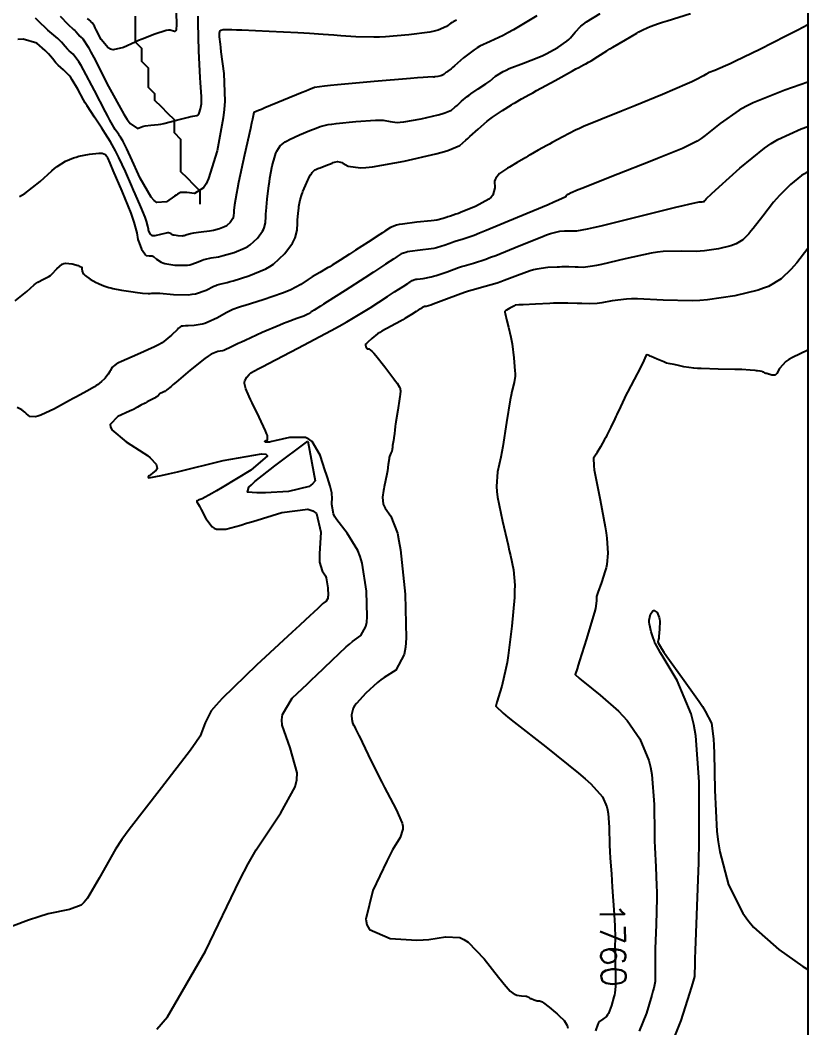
# Model space of a CAD drawing. Header units: metres. Extents: x 837117 to 838479, y 1189012 to 1191015.
# Drawn here: x 838355 to 838476.5, y 1190512 to 1190667.3 of the extents above; entities that cross this region are included whole.
import ezdxf

# ---------------------------------------------------------------- set-up
doc = ezdxf.new("R2010")
doc.units = ezdxf.units.M
doc.header["$LTSCALE"] = 0.3
for name, color, linetype in [('COTAS 10', 1, 'Continuous'), ('COTAS INT', 252, 'Continuous'), ('DRENAJE', 5, 'Continuous'), ('MARCO IMP', 130, 'Continuous')]:
    doc.layers.add(name, color=color, linetype=linetype)
doc.styles.get("Standard").update_dxf_attribs({"font": 'simplex.shx'})

msp = doc.modelspace()

# ---------------------------------------------------------------- linework, layer by layer
at = {"layer": 'COTAS 10'}
for points in [[(838354.27, 1190624.03), (838356.07, 1190625.5), (838357.18, 1190626.49), (838357.46, 1190626.71), (838357.74, 1190626.9), (838358.65, 1190627.38), (838359.48, 1190627.81), (838359.7, 1190627.97), (838359.92, 1190628.16), (838360.69, 1190628.98), (838361.52, 1190629.68), (838361.77, 1190629.78), (838362.03, 1190629.85), (838363.07, 1190629.76), (838363.97, 1190629.48), (838364.14, 1190629.41), (838364.29, 1190629.36), (838364.53, 1190629.24), (838364.56, 1190629.11), (838364.57, 1190629.05), (838364.57, 1190628.98), (838364.58, 1190628.64), (838364.77, 1190628.21), (838364.89, 1190628.08), (838365.05, 1190627.94), (838365.84, 1190627.4), (838366.77, 1190626.88), (838367, 1190626.76), (838367.22, 1190626.66), (838367.93, 1190626.34), (838368.73, 1190626.1), (838369.02, 1190626.03), (838369.33, 1190625.96), (838370.67, 1190625.7), (838372.08, 1190625.47), (838372.44, 1190625.42), (838372.79, 1190625.37), (838373.92, 1190625.23), (838374.77, 1190625.16), (838374.94, 1190625.16), (838375.07, 1190625.16), (838375.32, 1190625.22), (838375.87, 1190625.25), (838376.2, 1190625.24), (838376.6, 1190625.22), (838378.67, 1190625.04), (838381.01, 1190624.99), (838381.57, 1190625.05), (838382.1, 1190625.13), (838383.72, 1190625.68), (838384.93, 1190626.28), (838385.2, 1190626.4), (838385.44, 1190626.49), (838386.06, 1190626.67), (838386.98, 1190626.89), (838387.4, 1190627.01), (838387.9, 1190627.15), (838390.31, 1190627.89), (838392.92, 1190628.97), (838393.55, 1190629.33), (838394.13, 1190629.71), (838395.86, 1190631.32), (838397.04, 1190632.95), (838397.26, 1190633.36), (838397.45, 1190633.74), (838397.75, 1190634.96), (838397.79, 1190636), (838397.8, 1190636.28), (838397.82, 1190636.55), (838397.89, 1190637.49), (838398, 1190638.37), (838398.03, 1190638.6), (838398.07, 1190638.83), (838398.24, 1190639.63), (838398.48, 1190640.44), (838398.56, 1190640.68), (838398.65, 1190640.92), (838399.02, 1190641.84), (838399.4, 1190642.67), (838399.49, 1190642.86), (838399.58, 1190643.02), (838399.83, 1190643.46), (838400.04, 1190643.74), (838400.08, 1190643.81), (838400.13, 1190643.87), (838400.28, 1190644.04), (838400.4, 1190644.16), (838400.44, 1190644.19), (838400.48, 1190644.22), (838400.61, 1190644.29), (838400.94, 1190644.42), (838401.09, 1190644.48), (838401.28, 1190644.56), (838402.18, 1190644.93), (838403.13, 1190645.29), (838403.33, 1190645.36), (838403.52, 1190645.42), (838404, 1190645.53), (838404.45, 1190645.44), (838404.62, 1190645.37), (838404.8, 1190645.28), (838405.62, 1190644.8), (838407.51, 1190644.55), (838408.37, 1190644.61), (838409.39, 1190644.72), (838414.27, 1190645.58), (838419.13, 1190646.69), (838420.13, 1190646.96), (838420.99, 1190647.22), (838422.82, 1190648.01), (838423.77, 1190648.82), (838424.08, 1190649.08), (838424.39, 1190649.36), (838425.67, 1190650.51), (838427.08, 1190651.72), (838427.48, 1190652.03), (838427.89, 1190652.34), (838429.42, 1190653.38), (838430.81, 1190654.25), (838431.14, 1190654.45), (838431.44, 1190654.64), (838432.33, 1190655.16), (838433.57, 1190655.84), (838434.09, 1190656.13), (838434.69, 1190656.47), (838437.52, 1190658.03), (838440.22, 1190659.51), (838440.75, 1190659.8), (838441.17, 1190660.03), (838441.9, 1190660.43), (838442.02, 1190660.47), (838442.06, 1190660.49), (838442.1, 1190660.51), (838442.29, 1190660.58), (838442.7, 1190660.81), (838442.88, 1190660.92), (838443.09, 1190661.05), (838444.13, 1190661.72), (838445.53, 1190662.6), (838445.98, 1190662.88), (838446.46, 1190663.16), (838448.4, 1190664.3), (838450.12, 1190665.29), (838450.47, 1190665.49), (838450.75, 1190665.65), (838451.29, 1190665.94), (838451.52, 1190666.04), (838451.61, 1190666.08), (838451.71, 1190666.13), (838452.18, 1190666.34), (838453.47, 1190666.8), (838454.09, 1190667), (838454.82, 1190667.23), (838458.44, 1190668.34)], [(838379.09, 1190668.62), (838379.13, 1190666.42), (838379.11, 1190666.04), (838379.08, 1190665.76), (838378.85, 1190665.56), (838378.19, 1190665.77), (838377.89, 1190665.75), (838377.54, 1190665.69), (838375.83, 1190665.16), (838373.83, 1190664.38), (838373.3, 1190664.16), (838372.78, 1190663.93), (838370.96, 1190663.09), (838369.37, 1190662.76), (838368.99, 1190662.85), (838368.63, 1190663.03), (838367.55, 1190664.34), (838366.78, 1190665.83), (838366.63, 1190666.13), (838366.49, 1190666.37), (838366.21, 1190666.82), (838366.09, 1190666.92), (838366.06, 1190666.95), (838366.03, 1190666.97), (838365.96, 1190667.06), (838365.84, 1190667.2), (838365.79, 1190667.25), (838365.72, 1190667.31), (838365.42, 1190667.58)], [(838476.51, 1190632.09), (838474.82, 1190629.92), (838474.36, 1190629.39), (838473.92, 1190628.9), (838472.4, 1190627.42), (838470.42, 1190626.27), (838469.68, 1190625.98), (838468.87, 1190625.7), (838465.27, 1190624.8), (838461.06, 1190624.21), (838459.87, 1190624.12), (838458.67, 1190624.07), (838454.21, 1190624.17), (838450.25, 1190624.34), (838449.34, 1190624.34), (838448.53, 1190624.31), (838446.31, 1190624.04), (838444.76, 1190623.72), (838444.37, 1190623.67), (838444, 1190623.62), (838442.81, 1190623.58), (838441.64, 1190623.63), (838441.29, 1190623.64), (838440.92, 1190623.65), (838439.49, 1190623.68), (838437.8, 1190623.68), (838437.27, 1190623.67), (838436.72, 1190623.65), (838434.51, 1190623.55), (838432.59, 1190623.45), (838432.23, 1190623.43), (838431.94, 1190623.41), (838431.46, 1190623.38), (838431.44, 1190623.38), (838431.44, 1190623.38), (838431.43, 1190623.37), (838431.39, 1190623.36), (838431.23, 1190623.28), (838431.15, 1190623.24), (838431.05, 1190623.18), (838430.54, 1190622.89), (838430.04, 1190622.59), (838429.95, 1190622.54), (838429.87, 1190622.49), (838429.76, 1190622.41), (838429.78, 1190622.35), (838429.79, 1190622.32), (838429.79, 1190622.28), (838429.83, 1190622.08), (838429.94, 1190621.61), (838429.99, 1190621.41), (838430.05, 1190621.16), (838430.36, 1190620), (838430.72, 1190618.43), (838430.81, 1190617.93), (838430.9, 1190617.4), (838431.19, 1190615.27), (838431.35, 1190613.27), (838431.36, 1190612.83), (838431.36, 1190612.44), (838431.21, 1190611.45), (838430.88, 1190610.09), (838430.76, 1190609.48), (838430.63, 1190608.76), (838430.06, 1190605.29), (838429.45, 1190601.6), (838429.3, 1190600.75), (838429.15, 1190599.96), (838428.67, 1190597.69), (838428.52, 1190595.42), (838428.57, 1190594.63), (838428.67, 1190593.77), (838429.4, 1190590.07), (838430.28, 1190586.4), (838430.47, 1190585.55), (838430.65, 1190584.77), (838431.13, 1190582.59), (838431.3, 1190580.23), (838431.29, 1190579.34), (838431.25, 1190578.34), (838430.88, 1190573.91), (838430.3, 1190569.38), (838430.13, 1190568.32), (838429.96, 1190567.36), (838429.3, 1190564.63), (838428.74, 1190562.85), (838428.63, 1190562.49), (838428.54, 1190562.19), (838428.37, 1190561.59), (838429.52, 1190560.49), (838430.27, 1190559.87), (838431.2, 1190559.12), (838436.08, 1190555.29), (838441.13, 1190551.24), (838442.16, 1190550.35), (838443.03, 1190549.57), (838444.86, 1190547.57), (838445.49, 1190546.05), (838445.62, 1190545.56), (838445.71, 1190545.04), (838445.87, 1190542.93), (838445.94, 1190540.12), (838445.99, 1190539.15), (838446.05, 1190538.11), (838446.22, 1190535.73), (838446.36, 1190533.68), (838446.66, 1190529.46), (838446.72, 1190528.55), (838446.76, 1190527.75), (838446.8, 1190525.81), (838446.77, 1190524.47), (838446.78, 1190524.05), (838446.78, 1190523.61), (838446.82, 1190521.85), (838446.86, 1190520.16), (838446.86, 1190519.76), (838446.87, 1190519.4), (838446.86, 1190518.34), (838446.74, 1190517.37), (838446.68, 1190517.06), (838446.61, 1190516.74), (838446.24, 1190515.4), (838445.76, 1190514.21), (838445.62, 1190513.96), (838445.48, 1190513.75), (838444.91, 1190513.33), (838444.38, 1190512.94), (838444.25, 1190512.76), (838444.13, 1190512.55), (838443.78, 1190511.51)]]:
    msp.add_lwpolyline(points, dxfattribs=at)
at = {"layer": 'COTAS INT'}
for points in [[(838354.96, 1190640.13), (838355.77, 1190640.6), (838358.12, 1190642.42), (838359.9, 1190644.06), (838360.33, 1190644.42), (838360.75, 1190644.74), (838362.03, 1190645.57), (838363.28, 1190646.08), (838363.67, 1190646.2), (838364.08, 1190646.32), (838365.71, 1190646.66), (838367.15, 1190646.82), (838367.45, 1190646.83), (838367.7, 1190646.81), (838368.21, 1190646.58), (838368.38, 1190646.29), (838368.42, 1190646.24), (838368.45, 1190646.19), (838368.51, 1190646.08), (838368.85, 1190645.26), (838369.33, 1190644.15), (838370.7, 1190640.94), (838372.09, 1190637.54), (838372.36, 1190636.8), (838372.59, 1190636.15), (838373.02, 1190634.54), (838373.2, 1190633.51), (838373.28, 1190633.24), (838373.37, 1190632.96), (838373.77, 1190632), (838374.24, 1190631.27), (838374.37, 1190631.15), (838374.49, 1190631.05), (838374.94, 1190630.99), (838375.38, 1190631), (838375.5, 1190630.95), (838375.62, 1190630.88), (838376.06, 1190630.47), (838376.76, 1190630), (838377.05, 1190629.9), (838377.37, 1190629.8), (838378.87, 1190629.56), (838380.46, 1190629.52), (838380.83, 1190629.55), (838381.18, 1190629.6), (838382.23, 1190629.94), (838383.11, 1190630.33), (838383.35, 1190630.41), (838383.6, 1190630.48), (838384.5, 1190630.65), (838385.6, 1190630.83), (838385.97, 1190630.92), (838386.37, 1190631.02), (838388.05, 1190631.51), (838389.74, 1190632.21), (838390.14, 1190632.44), (838390.52, 1190632.69), (838391.64, 1190633.72), (838392.39, 1190634.78), (838392.54, 1190635.04), (838392.66, 1190635.29), (838392.85, 1190636.07), (838392.91, 1190637.06), (838392.93, 1190637.43), (838392.97, 1190637.85), (838393.14, 1190639.73), (838393.39, 1190641.84), (838393.47, 1190642.4), (838393.56, 1190642.95), (838393.92, 1190644.85), (838394.35, 1190646.44), (838394.48, 1190646.79), (838394.61, 1190647.11), (838395.11, 1190647.93), (838395.89, 1190648.53), (838396.2, 1190648.71), (838396.55, 1190648.9), (838398.13, 1190649.62), (838399.73, 1190650.28), (838400.1, 1190650.43), (838400.42, 1190650.57), (838401.31, 1190650.93), (838402.56, 1190651.21), (838403.11, 1190651.29), (838403.75, 1190651.38), (838406.81, 1190651.69), (838409.85, 1190651.88), (838410.47, 1190651.89), (838411, 1190651.88), (838412.12, 1190651.68), (838413.16, 1190651.54), (838413.64, 1190651.57), (838414.19, 1190651.63), (838416.86, 1190652.1), (838419.52, 1190652.71), (838420.07, 1190652.86), (838420.54, 1190653), (838421.54, 1190653.44), (838422.07, 1190653.88), (838422.23, 1190654.02), (838422.41, 1190654.17), (838423.1, 1190654.8), (838423.96, 1190655.52), (838424.23, 1190655.72), (838424.52, 1190655.93), (838425.69, 1190656.71), (838426.87, 1190657.5), (838427.17, 1190657.71), (838427.45, 1190657.92), (838428.36, 1190658.66), (838429.53, 1190659.41), (838429.97, 1190659.62), (838430.46, 1190659.85), (838432.67, 1190660.69), (838435.03, 1190661.59), (838435.62, 1190661.85), (838436.18, 1190662.11), (838437.96, 1190663.09), (838439.34, 1190664.06), (838439.65, 1190664.32), (838439.92, 1190664.57), (838440.63, 1190665.44), (838441.52, 1190666.4), (838441.91, 1190666.7), (838442.36, 1190667.03), (838444.47, 1190668.36)], [(838476.51, 1190666.58), (838474.95, 1190665.76), (838474.06, 1190665.3), (838473.1, 1190664.82), (838469.1, 1190662.81), (838465.33, 1190660.97), (838464.53, 1190660.59), (838463.83, 1190660.27), (838462.16, 1190659.56), (838461.29, 1190659.22), (838461.09, 1190659.13), (838460.92, 1190659.04), (838460.44, 1190658.72), (838459.26, 1190658.09), (838458.64, 1190657.81), (838457.89, 1190657.47), (838454.11, 1190655.87), (838449.84, 1190654.11), (838448.78, 1190653.68), (838447.77, 1190653.27), (838444.57, 1190651.99), (838441.93, 1190650.9), (838441.28, 1190650.61), (838440.66, 1190650.33), (838438.71, 1190649.34), (838437.08, 1190648.44), (838436.67, 1190648.21), (838436.26, 1190647.98), (838434.94, 1190647.25), (838433.7, 1190646.54), (838433.35, 1190646.34), (838433, 1190646.14), (838431.7, 1190645.39), (838430.49, 1190644.66), (838430.19, 1190644.47), (838429.9, 1190644.28), (838428.98, 1190643.66), (838428.37, 1190642.97), (838428.28, 1190642.74), (838428.21, 1190642.49), (838428.25, 1190641.46), (838427.94, 1190640.33), (838427.66, 1190640.02), (838427.29, 1190639.71), (838425.24, 1190638.61), (838423.07, 1190637.71), (838422.63, 1190637.53), (838422.24, 1190637.38), (838421.42, 1190637.09), (838421.01, 1190636.98), (838420.88, 1190636.94), (838420.76, 1190636.89), (838420.26, 1190636.71), (838419.32, 1190636.5), (838418.91, 1190636.44), (838418.44, 1190636.38), (838416.22, 1190636.15), (838413.99, 1190635.88), (838413.51, 1190635.8), (838413.1, 1190635.71), (838412.13, 1190635.35), (838411.26, 1190634.77), (838410.91, 1190634.54), (838410.52, 1190634.28), (838408.7, 1190633.11), (838406.75, 1190631.84), (838406.27, 1190631.53), (838405.81, 1190631.24), (838404.38, 1190630.31), (838403.13, 1190629.52), (838402.78, 1190629.31), (838402.44, 1190629.11), (838401.24, 1190628.41), (838400.07, 1190627.72), (838399.75, 1190627.52), (838399.43, 1190627.31), (838398.32, 1190626.56), (838396.77, 1190625.72), (838396.18, 1190625.47), (838395.51, 1190625.22), (838392.53, 1190624.21), (838389.72, 1190623.34), (838389.17, 1190623.17), (838388.71, 1190623.02), (838387.85, 1190622.73), (838387.34, 1190622.47), (838387.1, 1190622.34), (838386.82, 1190622.19), (838385.45, 1190621.44), (838383.89, 1190620.7), (838383.5, 1190620.55), (838383.12, 1190620.44), (838381.88, 1190620.24), (838380.93, 1190620.21), (838380.73, 1190620.21), (838380.56, 1190620.2), (838380.19, 1190620.16), (838380.03, 1190620.13), (838379.99, 1190620.13), (838379.96, 1190620.13), (838379.88, 1190620.14), (838379.61, 1190619.94), (838379.47, 1190619.81), (838379.29, 1190619.64), (838378.4, 1190618.73), (838376.92, 1190617.58), (838376.38, 1190617.26), (838375.78, 1190616.94), (838373.14, 1190615.75), (838370.68, 1190614.71), (838370.21, 1190614.48), (838369.82, 1190614.28), (838369.15, 1190613.76), (838369, 1190613.39), (838368.95, 1190613.28), (838368.88, 1190613.17), (838368.59, 1190612.72), (838368.23, 1190612.26), (838368.13, 1190612.14), (838368.02, 1190612.02), (838367.59, 1190611.6), (838366.97, 1190611.12), (838366.74, 1190610.97), (838366.48, 1190610.8), (838365.31, 1190610.12), (838363.73, 1190609.25), (838363.21, 1190608.97), (838362.65, 1190608.67), (838360.35, 1190607.42), (838358.22, 1190606.4), (838357.77, 1190606.25), (838357.38, 1190606.14), (838356.51, 1190606.22), (838356.03, 1190606.64), (838355.9, 1190606.75), (838355.77, 1190606.86), (838355.29, 1190607.26), (838354.57, 1190607.61)], [(838434.72, 1190668), (838431.1, 1190665.8), (838430.27, 1190665.34), (838429.53, 1190664.94), (838427.5, 1190664.01), (838425.95, 1190663.3), (838425.51, 1190663.04), (838425.06, 1190662.75), (838423.41, 1190661.48), (838422.02, 1190660.27), (838421.73, 1190660.03), (838421.49, 1190659.83), (838420.99, 1190659.43), (838420.78, 1190659.29), (838420.73, 1190659.26), (838420.69, 1190659.22), (838420.54, 1190659.1), (838420.42, 1190658.99), (838420.39, 1190658.96), (838420.36, 1190658.94), (838420.27, 1190658.86), (838420.09, 1190658.78), (838420.01, 1190658.76), (838419.92, 1190658.74), (838419.46, 1190658.63), (838418.99, 1190658.55), (838418.9, 1190658.54), (838418.81, 1190658.53), (838418.63, 1190658.56), (838417.2, 1190658.48), (838416.32, 1190658.41), (838415.24, 1190658.33), (838409.62, 1190657.84), (838403.98, 1190657.33), (838402.88, 1190657.22), (838401.99, 1190657.13), (838400.44, 1190656.94), (838399.57, 1190656.58), (838399.1, 1190656.38), (838398.53, 1190656.15), (838395.64, 1190654.96), (838392.79, 1190653.77), (838392.24, 1190653.55), (838391.8, 1190653.36), (838391.09, 1190653.05), (838390.85, 1190652.04), (838390.71, 1190651.41), (838390.54, 1190650.63), (838389.63, 1190646.55), (838388.71, 1190642.29), (838388.53, 1190641.39), (838388.38, 1190640.61), (838388.08, 1190638.83), (838388.01, 1190637.99), (838387.99, 1190637.8), (838387.98, 1190637.63), (838387.96, 1190637.19), (838387.87, 1190636.83), (838387.81, 1190636.72), (838387.75, 1190636.6), (838387.41, 1190636.13), (838386.9, 1190635.66), (838386.73, 1190635.55), (838386.55, 1190635.45), (838385.79, 1190635.13), (838384.84, 1190634.89), (838384.54, 1190634.83), (838384.23, 1190634.78), (838382.95, 1190634.62), (838381.77, 1190634.47), (838381.51, 1190634.43), (838381.29, 1190634.38), (838380.73, 1190634.2), (838380.31, 1190634.07), (838380.17, 1190634.05), (838380.02, 1190634.03), (838379.39, 1190634.05), (838378.78, 1190634.15), (838378.65, 1190634.19), (838378.54, 1190634.23), (838378.26, 1190634.42), (838377.91, 1190634.52), (838377.75, 1190634.52), (838377.57, 1190634.49), (838376.7, 1190634.25), (838375.82, 1190634.06), (838375.63, 1190634.06), (838375.46, 1190634.08), (838375.08, 1190634.37), (838374.89, 1190634.82), (838374.85, 1190634.95), (838374.81, 1190635.07), (838374.73, 1190635.55), (838374.53, 1190636.31), (838374.42, 1190636.62), (838374.29, 1190636.96), (838373.64, 1190638.55), (838372.79, 1190640.52), (838372.54, 1190641.1), (838372.28, 1190641.7), (838371.26, 1190644), (838370.26, 1190646.16), (838370, 1190646.67), (838369.76, 1190647.15), (838368.98, 1190648.56), (838368.17, 1190649.85), (838367.91, 1190650.25), (838367.63, 1190650.68), (838366.51, 1190652.35), (838365.36, 1190654.1), (838365.07, 1190654.58), (838364.8, 1190655.04), (838363.91, 1190656.69), (838363.08, 1190658.12), (838362.85, 1190658.46), (838362.6, 1190658.77), (838361.7, 1190659.67), (838360.88, 1190660.38), (838360.69, 1190660.56), (838360.52, 1190660.75), (838360.02, 1190661.38), (838359.41, 1190662.11), (838359.17, 1190662.36), (838358.89, 1190662.63), (838357.63, 1190663.75), (838355.5, 1190664.37), (838354.68, 1190664.32)], [(838422.33, 1190667.33), (838421.8, 1190667.07), (838421.64, 1190666.97), (838421.47, 1190666.85), (838420.8, 1190666.33), (838419.48, 1190665.76), (838418.9, 1190665.61), (838418.22, 1190665.48), (838414.97, 1190665.03), (838411.36, 1190664.73), (838410.46, 1190664.69), (838409.59, 1190664.67), (838406.81, 1190664.73), (838404.5, 1190664.9), (838403.94, 1190664.94), (838403.42, 1190664.98), (838401.79, 1190665.11), (838399.66, 1190665.26), (838398.81, 1190665.3), (838397.85, 1190665.36), (838393.45, 1190665.57), (838389.23, 1190665.75), (838388.39, 1190665.78), (838387.69, 1190665.8), (838386.35, 1190665.8), (838386, 1190665.73), (838385.93, 1190665.69), (838385.87, 1190665.66), (838385.76, 1190665.5), (838385.74, 1190665.26), (838385.74, 1190665.19), (838385.74, 1190665.1), (838385.75, 1190664.74), (838385.86, 1190663.63), (838385.93, 1190663.07), (838386.01, 1190662.41), (838386.43, 1190659.11), (838386.59, 1190654.83), (838386.51, 1190653.56), (838386.37, 1190652.24), (838385.41, 1190647.15), (838384.08, 1190642.88), (838383.7, 1190642.08), (838383.32, 1190641.45), (838381.93, 1190640.57), (838380.75, 1190640.72), (838380.5, 1190640.74), (838380.28, 1190640.75), (838379.79, 1190640.74), (838379.3, 1190640.47), (838379.08, 1190640.33), (838378.83, 1190640.16), (838377.62, 1190639.28), (838376.12, 1190639.2), (838375.69, 1190639.52), (838375.24, 1190640), (838373.55, 1190642.95), (838372.07, 1190646.23), (838371.76, 1190646.9), (838371.49, 1190647.47), (838370.88, 1190648.69), (838370.49, 1190649.29), (838370.37, 1190649.48), (838370.24, 1190649.68), (838369.71, 1190650.47), (838368.87, 1190651.9), (838368.54, 1190652.5), (838368.18, 1190653.2), (838366.51, 1190656.46), (838364.83, 1190659.67), (838364.45, 1190660.32), (838364.11, 1190660.88), (838363.2, 1190662.05), (838362.62, 1190662.56), (838362.48, 1190662.69), (838362.36, 1190662.82), (838362, 1190663.27), (838361.42, 1190663.92), (838361.15, 1190664.18), (838360.84, 1190664.47), (838359.32, 1190665.79), (838357.74, 1190667.24), (838357.38, 1190667.6)], [(838361.2, 1190667.91), (838362.37, 1190666.69), (838363.28, 1190665.89), (838363.47, 1190665.71), (838363.63, 1190665.56), (838363.98, 1190665.17), (838364.19, 1190664.9), (838364.27, 1190664.82), (838364.35, 1190664.74), (838364.7, 1190664.44), (838365.56, 1190663.12), (838365.95, 1190662.4), (838366.42, 1190661.53), (838368.68, 1190657.1), (838371.02, 1190652.8), (838371.53, 1190652.01), (838371.98, 1190651.4), (838373.12, 1190650.63), (838373.89, 1190650.93), (838374.12, 1190650.98), (838374.34, 1190651.03), (838375.2, 1190651.11), (838376.33, 1190651.23), (838376.74, 1190651.3), (838377.2, 1190651.39), (838379.16, 1190651.88), (838381, 1190652.35), (838381.37, 1190652.44), (838381.68, 1190652.51), (838382.29, 1190652.6), (838382.51, 1190652.74), (838382.57, 1190652.84), (838382.63, 1190652.96), (838382.84, 1190653.63), (838382.99, 1190654.43), (838383.01, 1190654.63), (838383.02, 1190654.83), (838383, 1190655.5), (838382.89, 1190656.96), (838382.85, 1190657.65), (838382.8, 1190658.48), (838382.61, 1190662.53), (838382.5, 1190666.9), (838382.51, 1190667.93)], [(838476.51, 1190657.73), (838472.97, 1190656.51), (838468.08, 1190654.56), (838466.95, 1190654), (838465.91, 1190653.45), (838462.97, 1190651.38), (838460.67, 1190649.52), (838460.04, 1190649.08), (838459.42, 1190648.68), (838457.2, 1190647.54), (838454.34, 1190646.38), (838453.31, 1190645.96), (838452.18, 1190645.51), (838447.23, 1190643.56), (838442.69, 1190641.77), (838441.82, 1190641.42), (838441.11, 1190641.14), (838439.91, 1190640.65), (838439.8, 1190640.59), (838439.77, 1190640.57), (838439.74, 1190640.56), (838439.65, 1190640.5), (838439.56, 1190640.46), (838439.54, 1190640.44), (838439.51, 1190640.43), (838439.42, 1190640.38), (838439.34, 1190640.32), (838439.32, 1190640.31), (838439.3, 1190640.3), (838439.23, 1190640.26), (838439.19, 1190640.21), (838439.18, 1190640.19), (838439.18, 1190640.17), (838439.18, 1190640.1), (838438.05, 1190639.56), (838437.33, 1190639.25), (838436.44, 1190638.86), (838431.75, 1190636.88), (838426.89, 1190634.87), (838425.89, 1190634.47), (838425.03, 1190634.13), (838423.19, 1190633.48), (838422.26, 1190633.22), (838421.98, 1190633.13), (838421.69, 1190633.03), (838420.58, 1190632.62), (838419.26, 1190632.22), (838418.85, 1190632.13), (838418.42, 1190632.05), (838416.7, 1190631.83), (838415.12, 1190631.64), (838414.79, 1190631.58), (838414.5, 1190631.52), (838413.81, 1190631.27), (838413.2, 1190630.86), (838412.96, 1190630.7), (838412.68, 1190630.51), (838411.4, 1190629.68), (838409.53, 1190628.48), (838408.18, 1190627.61), (838405.17, 1190625.66), (838402.38, 1190623.87), (838401.82, 1190623.51), (838401.34, 1190623.2), (838400.38, 1190622.61), (838400.02, 1190622.4), (838399.92, 1190622.33), (838399.82, 1190622.27), (838399.48, 1190622.03), (838399, 1190621.78), (838398.81, 1190621.7), (838398.61, 1190621.62), (838397.68, 1190621.31), (838396.22, 1190620.77), (838395.67, 1190620.56), (838395.07, 1190620.3), (838392.37, 1190619.14), (838389.73, 1190617.95), (838389.16, 1190617.69), (838388.65, 1190617.45), (838387.41, 1190616.83), (838386.64, 1190616.48), (838386.43, 1190616.41), (838386.23, 1190616.35), (838385.53, 1190616.25), (838384.47, 1190615.8), (838384.03, 1190615.52), (838383.54, 1190615.18), (838381.26, 1190613.37), (838379.08, 1190611.53), (838378.65, 1190611.17), (838378.3, 1190610.86), (838377.65, 1190610.3), (838377.45, 1190610.14), (838377.38, 1190610.09), (838377.3, 1190610.05), (838376.97, 1190609.9), (838376.65, 1190609.77), (838376.59, 1190609.74), (838376.55, 1190609.71), (838376.46, 1190609.65), (838376.44, 1190609.6), (838376.43, 1190609.59), (838376.43, 1190609.57), (838376.39, 1190609.51), (838376.34, 1190609.46), (838376.33, 1190609.44), (838376.32, 1190609.43), (838376.26, 1190609.37), (838376.18, 1190609.31), (838376.16, 1190609.29), (838376.12, 1190609.27), (838375.97, 1190609.19), (838375.74, 1190609.06), (838375.66, 1190609.01), (838375.57, 1190608.96), (838375.15, 1190608.74), (838374.64, 1190608.46), (838374.48, 1190608.38), (838374.31, 1190608.29), (838373.66, 1190607.94), (838373.12, 1190607.65), (838373.02, 1190607.59), (838372.95, 1190607.55), (838372.89, 1190607.49), (838372.51, 1190607.3), (838372.24, 1190607.18), (838371.9, 1190607.03), (838370.09, 1190606.21), (838368.9, 1190605), (838368.96, 1190604.6), (838369.18, 1190604.16), (838371.39, 1190602.33), (838374.1, 1190600.57), (838374.65, 1190600.18), (838375.11, 1190599.82), (838376.03, 1190598.89), (838376.15, 1190598.26), (838376.1, 1190598.1), (838376.03, 1190597.95), (838375.47, 1190597.46), (838374.91, 1190597.07), (838374.83, 1190597), (838374.78, 1190596.93), (838374.86, 1190596.78), (838376.8, 1190597.13), (838377.91, 1190597.38), (838379.28, 1190597.7), (838386.32, 1190599.41), (838392.26, 1190600.48), (838392.93, 1190600.41), (838393.19, 1190600.17), (838390.6, 1190597.96), (838386.21, 1190595.29), (838385.33, 1190594.77), (838384.59, 1190594.33), (838383.1, 1190593.53), (838382.65, 1190593.36), (838382.55, 1190593.32), (838382.47, 1190593.29), (838382.3, 1190593.21), (838382.26, 1190593.12), (838382.27, 1190593.09), (838382.29, 1190593.05), (838382.4, 1190592.89), (838382.69, 1190592.41), (838382.81, 1190592.17), (838382.96, 1190591.89), (838383.67, 1190590.5), (838384.65, 1190589.22), (838384.98, 1190589.01), (838385.33, 1190588.87), (838386.78, 1190588.85), (838389.08, 1190589.49), (838389.96, 1190589.75), (838390.94, 1190590.04), (838395.38, 1190591.42), (838399.42, 1190591.93), (838400.16, 1190591.69), (838400.73, 1190591.27), (838401.39, 1190588.38), (838401.18, 1190585.03), (838401.18, 1190584.34), (838401.22, 1190583.75), (838401.61, 1190582.44), (838402.11, 1190581.64), (838402.21, 1190581.36), (838402.3, 1190581.06), (838402.5, 1190579.79), (838402.53, 1190578.62), (838402.51, 1190578.38), (838402.47, 1190578.18), (838402.25, 1190577.77), (838401.86, 1190577.49), (838401.72, 1190577.38), (838401.57, 1190577.25), (838400.93, 1190576.64), (838399.04, 1190574.86), (838398.1, 1190574), (838396.99, 1190572.96), (838391.48, 1190567.87), (838386.21, 1190562.75), (838385.24, 1190561.71), (838384.49, 1190560.82), (838383.55, 1190558.97), (838382.79, 1190556.94), (838382.15, 1190555.95), (838381.33, 1190554.77), (838376.81, 1190548.97), (838371.84, 1190542.56), (838370.74, 1190541.01), (838369.76, 1190539.54), (838367.21, 1190535.06), (838365.43, 1190531.96), (838364.93, 1190531.37), (838364.44, 1190530.9), (838362.63, 1190530.2), (838359.36, 1190529.55), (838357.94, 1190529.11), (838356.3, 1190528.57), (838348.5, 1190525.67)], [(838376.14, 1190511.76), (838377.77, 1190513.68), (838383.6, 1190523.82), (838388.92, 1190534.8), (838390.22, 1190537.24), (838391.44, 1190539.42), (838395.22, 1190545.14), (838397.45, 1190549.13), (838397.69, 1190550.22), (838397.77, 1190551.3), (838396.69, 1190555.14), (838395.43, 1190558.63), (838395.4, 1190559.48), (838395.49, 1190560.29), (838396.98, 1190562.79), (838399.36, 1190565.02), (838400.03, 1190565.65), (838400.7, 1190566.29), (838403.14, 1190568.65), (838405.32, 1190570.69), (838405.82, 1190571.13), (838406.28, 1190571.52), (838407.6, 1190572.45), (838408.36, 1190573.85), (838408.48, 1190574.53), (838408.55, 1190575.34), (838408.46, 1190579.31), (838407.78, 1190583.6), (838407.48, 1190584.61), (838407.13, 1190585.54), (838405.46, 1190588.25), (838403.88, 1190590.27), (838403.59, 1190590.76), (838403.37, 1190591.23), (838403.08, 1190592.66), (838403.13, 1190593.84), (838403.11, 1190594.15), (838403.08, 1190594.46), (838402.85, 1190595.47), (838402.43, 1190596.79), (838402.27, 1190597.28), (838402.1, 1190597.83), (838401.32, 1190600.27), (838400.06, 1190602.38), (838399.57, 1190602.73), (838399.03, 1190602.97), (838396.58, 1190602.97), (838394.3, 1190602.44), (838393.86, 1190602.35), (838393.49, 1190602.28), (838392.87, 1190602.24), (838392.8, 1190602.33), (838392.79, 1190602.35), (838392.78, 1190602.36), (838392.78, 1190602.4), (838392.86, 1190602.44), (838392.9, 1190602.47), (838392.94, 1190602.5), (838393.18, 1190602.64), (838393.17, 1190603.27), (838393.05, 1190603.61), (838392.89, 1190604.03), (838391.92, 1190606.11), (838390.81, 1190608.34), (838390.58, 1190608.84), (838390.36, 1190609.29), (838389.83, 1190610.5), (838389.64, 1190611.32), (838389.65, 1190611.51), (838389.67, 1190611.7), (838389.97, 1190612.27), (838390.35, 1190612.68), (838390.42, 1190612.76), (838390.49, 1190612.83), (838390.62, 1190612.97), (838391.76, 1190613.57), (838392.46, 1190613.94), (838393.33, 1190614.39), (838397.87, 1190616.73), (838403, 1190619.45), (838404.25, 1190620.14), (838405.42, 1190620.8), (838409.02, 1190622.98), (838411.69, 1190624.7), (838412.79, 1190625.42), (838414.09, 1190626.26), (838414.84, 1190626.74), (838415, 1190626.85), (838415.14, 1190626.94), (838415.5, 1190627.18), (838415.9, 1190627.33), (838416.07, 1190627.36), (838416.26, 1190627.4), (838417.18, 1190627.51), (838418.4, 1190627.72), (838418.8, 1190627.83), (838419.21, 1190627.95), (838420.9, 1190628.54), (838422.63, 1190629.17), (838423.08, 1190629.32), (838423.52, 1190629.46), (838424.96, 1190629.87), (838426.86, 1190630.48), (838427.58, 1190630.75), (838428.39, 1190631.05), (838431.99, 1190632.52), (838435.48, 1190633.93), (838436.22, 1190634.2), (838436.84, 1190634.43), (838438.26, 1190634.8), (838438.96, 1190634.83), (838439.14, 1190634.83), (838439.3, 1190634.84), (838439.84, 1190634.84), (838440.29, 1190634.83), (838440.41, 1190634.83), (838440.52, 1190634.82), (838440.89, 1190634.81), (838442.55, 1190635.14), (838443.48, 1190635.36), (838444.62, 1190635.63), (838450.4, 1190637.04), (838456.16, 1190638.46), (838457.27, 1190638.73), (838458.18, 1190638.95), (838459.74, 1190639.28), (838459.94, 1190639.28), (838459.99, 1190639.28), (838460.05, 1190639.28), (838460.24, 1190639.31), (838460.4, 1190639.35), (838460.44, 1190639.36), (838460.47, 1190639.38), (838460.56, 1190639.43), (838460.64, 1190639.51), (838460.67, 1190639.55), (838460.7, 1190639.58), (838460.83, 1190639.75), (838461.71, 1190640.6), (838462.21, 1190641.06), (838462.83, 1190641.63), (838466, 1190644.51), (838469.83, 1190647.59), (838470.86, 1190648.28), (838471.89, 1190648.9), (838475.49, 1190650.58), (838476.51, 1190650.92)], [(838476.51, 1190643.95), (838476.43, 1190643.92), (838475.98, 1190643.64), (838475.53, 1190643.34), (838473.84, 1190641.98), (838472.14, 1190640.29), (838471.67, 1190639.78), (838471.21, 1190639.24), (838469.55, 1190637.12), (838468.08, 1190635.19), (838467.73, 1190634.76), (838467.41, 1190634.39), (838466.48, 1190633.43), (838465.44, 1190632.82), (838465.06, 1190632.67), (838464.64, 1190632.53), (838462.75, 1190632.06), (838460.56, 1190631.75), (838459.93, 1190631.7), (838459.3, 1190631.67), (838456.98, 1190631.72), (838454.21, 1190631.64), (838453.31, 1190631.53), (838452.34, 1190631.39), (838448.35, 1190630.54), (838444.69, 1190629.67), (838443.93, 1190629.51), (838443.28, 1190629.38), (838441.85, 1190629.2), (838441.08, 1190629.23), (838440.85, 1190629.23), (838440.61, 1190629.24), (838439.66, 1190629.26), (838438.55, 1190629.26), (838438.2, 1190629.25), (838437.84, 1190629.24), (838436.39, 1190629.18), (838434.72, 1190628.94), (838434.22, 1190628.82), (838433.71, 1190628.67), (838431.73, 1190627.95), (838429.69, 1190627.16), (838429.15, 1190626.97), (838428.61, 1190626.79), (838426.73, 1190626.26), (838424.77, 1190625.71), (838424.18, 1190625.52), (838423.57, 1190625.31), (838421.22, 1190624.45), (838419.16, 1190623.67), (838418.74, 1190623.52), (838418.38, 1190623.4), (838417.65, 1190623.19), (838417.4, 1190623.16), (838417.34, 1190623.15), (838417.3, 1190623.14), (838417.18, 1190623.09), (838417.08, 1190623.03), (838417.04, 1190623), (838417, 1190622.97), (838416.79, 1190622.83), (838416.42, 1190622.6), (838416.11, 1190622.4), (838415.37, 1190621.92), (838414.36, 1190621.3), (838414.03, 1190621.12), (838413.68, 1190620.92), (838412.24, 1190620.16), (838410.82, 1190619.37), (838410.48, 1190619.16), (838410.17, 1190618.96), (838409.26, 1190618.25), (838408.65, 1190617.69), (838408.53, 1190617.58), (838408.43, 1190617.49), (838408.27, 1190617.34), (838408.27, 1190617.28), (838408.28, 1190617.25), (838408.29, 1190617.21), (838408.36, 1190617.02), (838408.43, 1190616.83), (838408.45, 1190616.79), (838408.46, 1190616.76), (838408.5, 1190616.71), (838408.51, 1190616.69), (838408.52, 1190616.69), (838408.52, 1190616.69), (838408.54, 1190616.67), (838408.59, 1190616.65), (838408.62, 1190616.65), (838408.66, 1190616.65), (838408.83, 1190616.66), (838409.34, 1190616.24), (838409.58, 1190615.97), (838409.87, 1190615.63), (838411.28, 1190613.86), (838412.67, 1190612.04), (838412.94, 1190611.67), (838413.16, 1190611.37), (838413.55, 1190610.76), (838413.62, 1190610.54), (838413.63, 1190610.48), (838413.64, 1190610.42), (838413.68, 1190610.19), (838413.63, 1190609.59), (838413.59, 1190609.29), (838413.55, 1190608.93), (838413.27, 1190607.17), (838412.99, 1190605.39), (838412.94, 1190605.02), (838412.89, 1190604.71), (838412.81, 1190604.06), (838412.78, 1190603.64), (838412.75, 1190603.48), (838412.73, 1190603.3), (838412.6, 1190602.49), (838412.48, 1190601.72), (838412.45, 1190601.56), (838412.44, 1190601.43), (838412.42, 1190601.17), (838412.39, 1190601.02), (838412.37, 1190600.96), (838412.34, 1190600.89), (838412.19, 1190600.56), (838412, 1190600.06), (838411.96, 1190599.88), (838411.92, 1190599.69), (838411.8, 1190598.82), (838411.67, 1190597.84), (838411.63, 1190597.57), (838411.58, 1190597.31), (838411.37, 1190596.34), (838411.15, 1190595.37), (838411.1, 1190595.09), (838411.05, 1190594.81), (838410.91, 1190593.78), (838411.04, 1190592.69), (838411.16, 1190592.38), (838411.31, 1190592.06), (838412.19, 1190590.85), (838413.22, 1190588.25), (838413.46, 1190587.05), (838413.7, 1190585.64), (838414.42, 1190578.82), (838414.57, 1190572.05), (838414.45, 1190570.68), (838414.25, 1190569.52), (838412.95, 1190567.13), (838411.17, 1190565.99), (838410.67, 1190565.62), (838410.17, 1190565.23), (838408.35, 1190563.59), (838406.89, 1190561.98), (838406.62, 1190561.6), (838406.4, 1190561.25), (838406.11, 1190560.21), (838406.2, 1190559.48), (838406.23, 1190559.33), (838406.26, 1190559.19), (838406.36, 1190558.86), (838406.49, 1190558.61), (838406.53, 1190558.53), (838406.58, 1190558.44), (838406.76, 1190558.07), (838407.26, 1190557.06), (838407.5, 1190556.57), (838407.78, 1190555.99), (838409.17, 1190553.11), (838410.79, 1190549.86), (838411.21, 1190549.03), (838411.62, 1190548.24), (838413.02, 1190545.66), (838413.93, 1190543.55), (838414.03, 1190543.06), (838414.06, 1190542.61), (838413.65, 1190541.32), (838412.48, 1190539.44), (838412.05, 1190538.61), (838411.57, 1190537.66), (838409.42, 1190533.13), (838408.33, 1190528.73), (838408.52, 1190527.85), (838408.92, 1190527.12), (838412.12, 1190525.73), (838416.21, 1190525.52), (838417.18, 1190525.53), (838418.06, 1190525.58), (838420.65, 1190526.03), (838422.84, 1190525.91), (838423.48, 1190525.6), (838424.13, 1190525.17), (838426.61, 1190522.6), (838428.8, 1190519.81), (838429.26, 1190519.23), (838429.67, 1190518.73), (838430.63, 1190517.63), (838431.24, 1190517.19), (838431.43, 1190517.1), (838431.62, 1190517.03), (838432.35, 1190516.9), (838433, 1190516.86), (838433.13, 1190516.84), (838433.24, 1190516.81), (838433.48, 1190516.71), (838433.66, 1190516.57), (838433.75, 1190516.52), (838433.84, 1190516.48), (838434.29, 1190516.29), (838434.75, 1190516.15), (838434.85, 1190516.13), (838434.93, 1190516.12), (838435.14, 1190516.15), (838435.44, 1190516.06), (838435.59, 1190515.97), (838435.77, 1190515.85), (838436.63, 1190515.19), (838437.61, 1190514.35), (838437.86, 1190514.12), (838438.1, 1190513.9), (838438.91, 1190513.09), (838439.41, 1190512.33), (838439.46, 1190512.13), (838439.48, 1190511.93)], [(838476.51, 1190616.43), (838474.16, 1190615.32), (838473.6, 1190614.99), (838473.14, 1190614.67), (838472.16, 1190613.6), (838471.71, 1190612.83), (838471.58, 1190612.7), (838471.45, 1190612.61), (838470.94, 1190612.57), (838470.51, 1190612.73), (838470.42, 1190612.76), (838470.35, 1190612.78), (838470.2, 1190612.82), (838470.11, 1190612.83), (838470.08, 1190612.84), (838470.05, 1190612.85), (838469.9, 1190612.92), (838469.76, 1190613), (838469.73, 1190613.02), (838469.71, 1190613.03), (838469.64, 1190613.07), (838469.54, 1190613.11), (838469.49, 1190613.12), (838469.44, 1190613.13), (838469.17, 1190613.18), (838468.74, 1190613.25), (838468.58, 1190613.27), (838468.41, 1190613.29), (838467.62, 1190613.37), (838466.32, 1190613.45), (838465.81, 1190613.47), (838465.25, 1190613.48), (838462.69, 1190613.52), (838460.08, 1190613.59), (838459.48, 1190613.63), (838458.93, 1190613.67), (838457.39, 1190613.89), (838456.34, 1190614.12), (838456.1, 1190614.17), (838455.88, 1190614.21), (838455.29, 1190614.31), (838454.71, 1190614.46), (838454.5, 1190614.53), (838454.28, 1190614.62), (838453.28, 1190615.04), (838452.36, 1190615.45), (838452.17, 1190615.54), (838452.02, 1190615.6), (838451.71, 1190615.73), (838451.59, 1190615.67), (838451.56, 1190615.62), (838451.52, 1190615.56), (838451.38, 1190615.23), (838451.04, 1190614.47), (838450.88, 1190614.14), (838450.68, 1190613.76), (838449.72, 1190611.94), (838448.7, 1190609.98), (838448.46, 1190609.51), (838448.23, 1190609.06), (838447.6, 1190607.71), (838447.06, 1190606.53), (838446.9, 1190606.19), (838446.74, 1190605.85), (838446.14, 1190604.58), (838445.51, 1190603.32), (838445.34, 1190602.99), (838445.16, 1190602.67), (838444.54, 1190601.55), (838443.99, 1190600.63), (838443.87, 1190600.43), (838443.76, 1190600.25), (838443.47, 1190599.79), (838443.49, 1190598.62), (838443.58, 1190597.99), (838443.7, 1190597.23), (838444.46, 1190593.37), (838445.24, 1190589.23), (838445.39, 1190588.29), (838445.51, 1190587.44), (838445.67, 1190585.13), (838445.49, 1190583.39), (838445.39, 1190582.9), (838445.27, 1190582.41), (838444.67, 1190580.63), (838444.1, 1190579.1), (838444, 1190578.77), (838443.93, 1190578.48), (838443.9, 1190577.8), (838443.75, 1190576.64), (838443.61, 1190576.06), (838443.42, 1190575.37), (838442.38, 1190571.92), (838441.3, 1190568.53), (838441.1, 1190567.87), (838440.93, 1190567.34), (838440.65, 1190566.43), (838441.23, 1190565.88), (838441.6, 1190565.57), (838442.06, 1190565.19), (838444.51, 1190563.27), (838447.31, 1190560.8), (838447.99, 1190560.08), (838448.63, 1190559.34), (838450.61, 1190556.53), (838452, 1190553.21), (838452.26, 1190552.14), (838452.47, 1190551.01), (838452.81, 1190546.41), (838452.85, 1190541.88), (838452.87, 1190540.8), (838452.91, 1190539.79), (838453.06, 1190536.78), (838453.19, 1190533.89), (838453.2, 1190532.96), (838453.2, 1190531.97), (838453.11, 1190527.93), (838452.99, 1190524.18), (838452.97, 1190523.37), (838452.96, 1190522.67), (838452.95, 1190520.99), (838452.97, 1190520.09), (838452.97, 1190519.87), (838452.98, 1190519.68), (838452.97, 1190519.11), (838452.75, 1190518.09), (838452.62, 1190517.61), (838452.46, 1190517.03), (838451.61, 1190514.25), (838450.5, 1190511.48)], [(838399.4, 1190602.39), (838400.52, 1190596.31), (838400.14, 1190595.83), (838399.61, 1190595.43), (838396.42, 1190594.65), (838392.89, 1190594.46), (838392.16, 1190594.45), (838391.52, 1190594.45), (838390.11, 1190594.56), (838390.31, 1190595.3), (838390.69, 1190595.7), (838391.21, 1190596.18), (838394.29, 1190598.6), (838399.4, 1190602.39)], [(838455.24, 1190508.75), (838456.98, 1190513.1), (838458.3, 1190517.34), (838458.56, 1190518.15), (838458.76, 1190518.81), (838459.08, 1190519.88), (838459.08, 1190519.96), (838459.08, 1190519.98), (838459.08, 1190520.01), (838459.08, 1190520.13), (838459.13, 1190521.73), (838459.16, 1190522.69), (838459.2, 1190523.88), (838459.64, 1190536.19), (838459.68, 1190537.37), (838459.72, 1190538.33), (838459.77, 1190539.89), (838459.76, 1190541.47), (838459.76, 1190542.44), (838459.76, 1190543.64), (838459.76, 1190549.88), (838459.24, 1190556.98), (838458.91, 1190558.72), (838458.5, 1190560.37), (838456.36, 1190565.5), (838454.22, 1190569.11), (838453.81, 1190569.8), (838453.48, 1190570.36), (838452.95, 1190571.25), (838452.94, 1190571.26), (838452.93, 1190571.26), (838452.93, 1190571.26), (838452.93, 1190571.27), (838452.93, 1190571.27), (838452.93, 1190571.28), (838452.94, 1190571.29), (838452.85, 1190571.57), (838452.8, 1190571.74), (838452.73, 1190571.94), (838452.37, 1190573.01), (838452.08, 1190574.23), (838452.05, 1190574.53), (838452.05, 1190574.82), (838452.23, 1190575.73), (838452.59, 1190576.26), (838452.7, 1190576.31), (838452.81, 1190576.32), (838453.25, 1190575.98), (838453.59, 1190575.22), (838453.64, 1190574.96), (838453.68, 1190574.67), (838453.66, 1190573.45), (838453.54, 1190572.31), (838453.51, 1190572.07), (838453.48, 1190571.87), (838453.4, 1190571.43), (838453.94, 1190570.45), (838454.31, 1190569.9), (838454.77, 1190569.24), (838457.2, 1190565.88), (838459.73, 1190562.3), (838460.25, 1190561.51), (838460.69, 1190560.79), (838461.63, 1190558.93), (838461.97, 1190556.55), (838462.03, 1190555.51), (838462.08, 1190554.31), (838462.17, 1190548.62), (838462.49, 1190542.27), (838462.69, 1190540.66), (838462.95, 1190539.11), (838464.28, 1190534.04), (838466.47, 1190529.67), (838467.27, 1190528.56), (838468.15, 1190527.5), (838472.02, 1190524.04), (838475.72, 1190521.46), (838476.5, 1190520.95), (838476.51, 1190520.94)]]:
    msp.add_lwpolyline(points, dxfattribs=at)
at = {"layer": 'DRENAJE'}
msp.add_polyline3d([(838382.82, 1190638.94, 0), (838382.82, 1190639.94, 0), (838382.82, 1190640.94, 0), (838381.82, 1190641.94, 0), (838380.82, 1190642.94, 0), (838379.82, 1190643.94, 0), (838379.82, 1190644.94, 0), (838379.82, 1190645.93, 0), (838379.82, 1190646.93, 0), (838379.82, 1190647.93, 0), (838379.82, 1190648.93, 0), (838378.82, 1190649.93, 0), (838378.82, 1190650.93, 0), (838378.82, 1190651.93, 0), (838377.82, 1190652.93, 0), (838376.82, 1190653.93, 0), (838375.82, 1190654.93, 0), (838375.82, 1190655.93, 0), (838374.82, 1190656.93, 0), (838374.82, 1190657.93, 0), (838374.82, 1190658.93, 0), (838374.82, 1190659.93, 0), (838373.82, 1190660.93, 0), (838373.82, 1190661.93, 0), (838373.82, 1190662.93, 0), (838372.82, 1190663.93, 0), (838372.82, 1190664.93, 0), (838372.82, 1190665.93, 0), (838372.82, 1190666.93, 0), (838372.82, 1190667.93, 0)], dxfattribs=at)
at = {"layer": 'MARCO IMP'}
msp.add_lwpolyline([(837116.51, 1189053.87), (837116.51, 1191013.87), (838476.51, 1191013.87), (838476.51, 1189053.87), (837116.51, 1189053.87)], dxfattribs=at)

# ---------------------------------------------------------------- texts
at = {"layer": 'COTAS 10', "insert": (838444.4, 1190531.23), "char_height": 3.8, "attachment_point": 7, "rotation": 271.3145}
msp.add_mtext('1760', dxfattribs=at)

doc.saveas('drawing.dxf')
